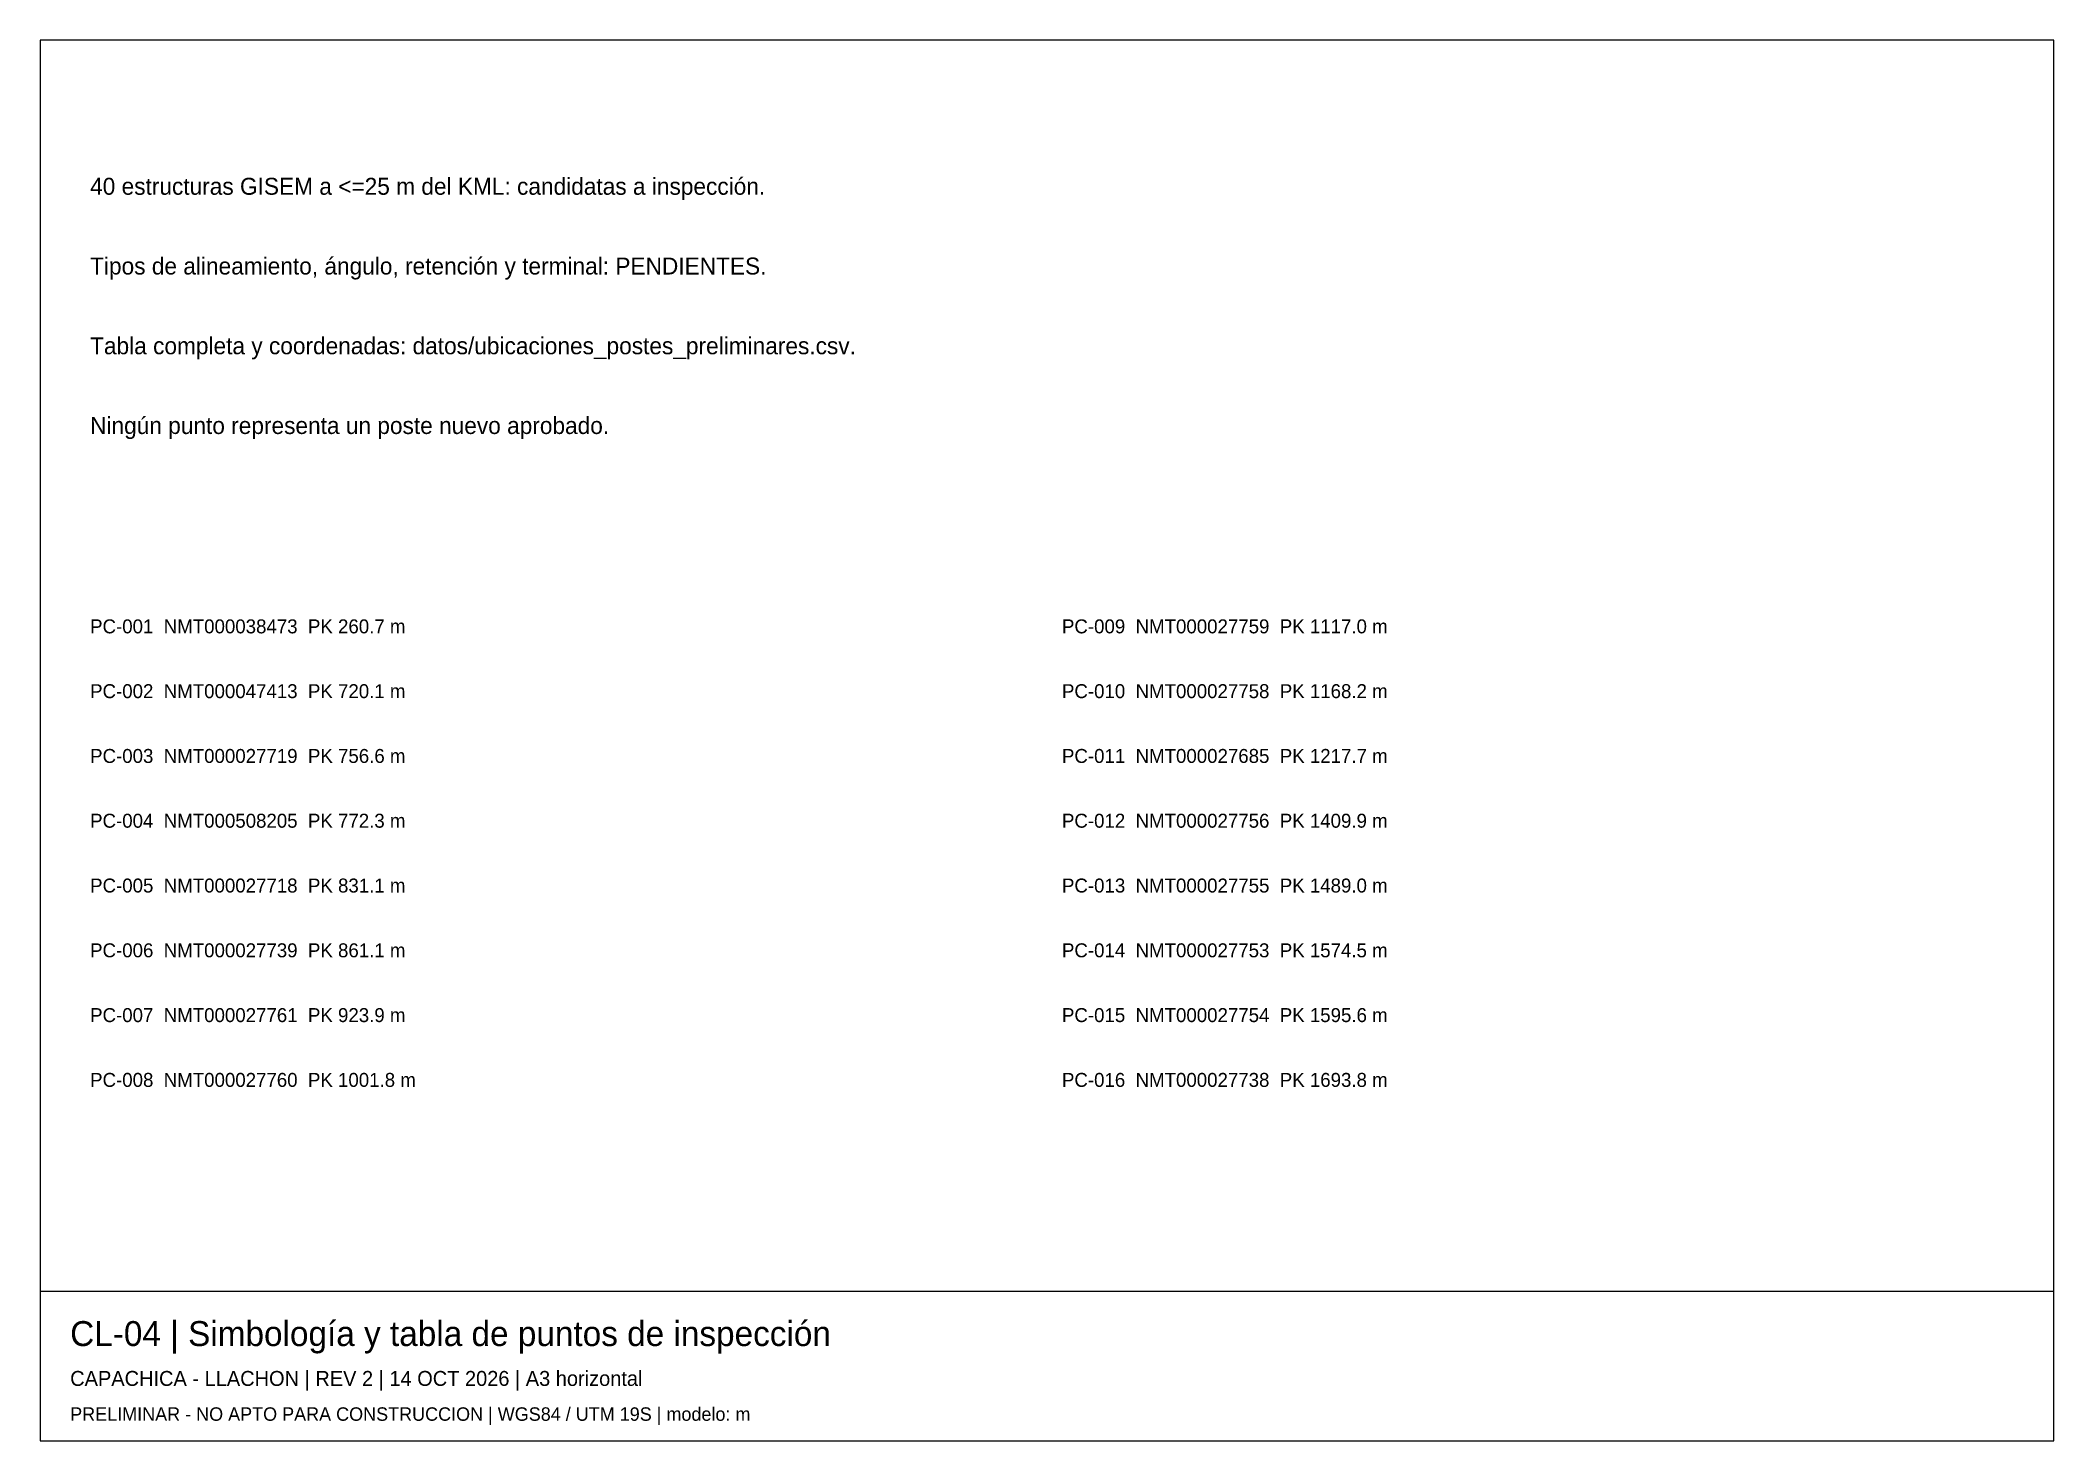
# Paper-space layout 'CL-04_A3' of a CAD drawing. Header units: metres, sheet in millimetres. Extents: x 8 to 412, y 8 to 289.
import ezdxf

# ---------------------------------------------------------------- set-up
doc = ezdxf.new("R2010")
doc.units = ezdxf.units.M
for name, color, linetype in [('MARCO', 7, 'Continuous'), ('PENDIENTE', 2, 'Continuous'), ('ROTULO', 7, 'Continuous')]:
    doc.layers.add(name, color=color, linetype=linetype)

psp = doc.layouts.new('CL-04_A3')

# ---------------------------------------------------------------- linework, layer by layer
at = {"layer": 'MARCO'}
psp.add_line((8, 38), (412, 38), dxfattribs=at)
psp.add_lwpolyline([(8, 8), (412, 8), (412, 289), (8, 289), (8, 8)], dxfattribs=at)

# ---------------------------------------------------------------- texts
at = {"layer": 'PENDIENTE'}
for s, p in [('40 estructuras GISEM a <=25 m del KML: candidatas a inspección.', (18, 258)), ('Tipos de alineamiento, ángulo, retención y terminal: PENDIENTES.', (18, 242)), ('Tabla completa y coordenadas: datos/ubicaciones_postes_preliminares.csv.', (18, 226)), ('Ningún punto representa un poste nuevo aprobado.', (18, 210))]:
    psp.add_text(s, height=3.4, dxfattribs=at).set_placement(p)
at = {"layer": 'ROTULO'}
for s, height, p in [('PC-001  NMT000038473  PK 260.7 m', 2.8, (18, 170)), ('PC-009  NMT000027759  PK 1117.0 m', 2.8, (213, 170)), ('PC-002  NMT000047413  PK 720.1 m', 2.8, (18, 157)), ('PC-010  NMT000027758  PK 1168.2 m', 2.8, (213, 157)), ('PC-003  NMT000027719  PK 756.6 m', 2.8, (18, 144)), ('PC-011  NMT000027685  PK 1217.7 m', 2.8, (213, 144)), ('PC-004  NMT000508205  PK 772.3 m', 2.8, (18, 131)), ('PC-012  NMT000027756  PK 1409.9 m', 2.8, (213, 131)), ('PC-005  NMT000027718  PK 831.1 m', 2.8, (18, 118)), ('PC-013  NMT000027755  PK 1489.0 m', 2.8, (213, 118)), ('PC-006  NMT000027739  PK 861.1 m', 2.8, (18, 105)), ('PC-014  NMT000027753  PK 1574.5 m', 2.8, (213, 105)), ('PC-007  NMT000027761  PK 923.9 m', 2.8, (18, 92)), ('PC-015  NMT000027754  PK 1595.6 m', 2.8, (213, 92)), ('PC-008  NMT000027760  PK 1001.8 m', 2.8, (18, 79)), ('PC-016  NMT000027738  PK 1693.8 m', 2.8, (213, 79)), ('CL-04 | Simbología y tabla de puntos de inspección', 5, (14, 27)), ('CAPACHICA - LLACHON | REV 2 | 14 OCT 2026 | A3 horizontal', 3, (14, 19)), ('PRELIMINAR - NO APTO PARA CONSTRUCCION | WGS84 / UTM 19S | modelo: m', 2.7, (14, 12))]:
    psp.add_text(s, height=height, dxfattribs=at).set_placement(p)

doc.saveas('drawing.dxf')
